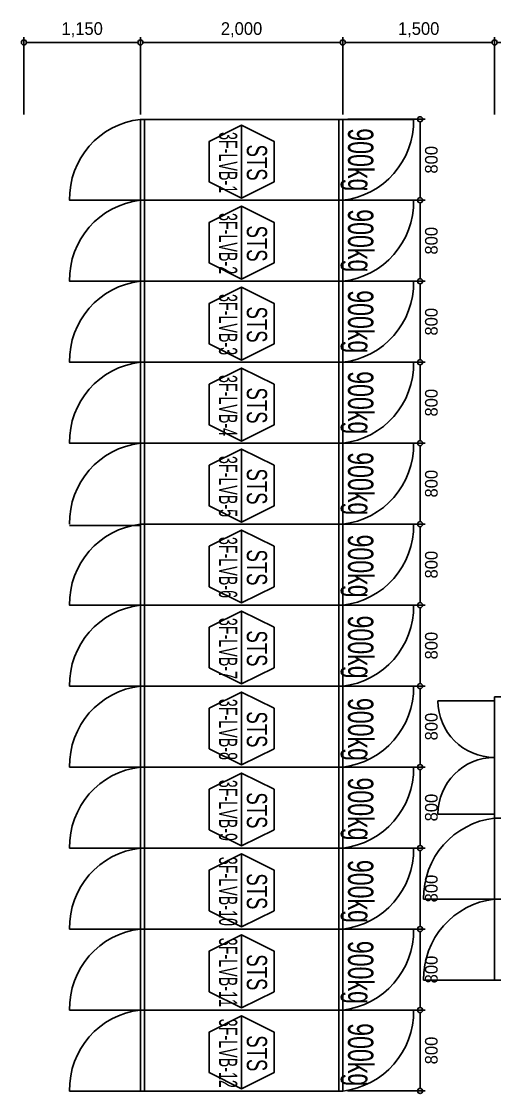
# Model space of a CAD drawing. Header units: millimetres. Extents: x 89978 to 501025, y -351975 to 837171.
# Drawn here: x 290575 to 295250, y 387487 to 398079 of the extents above; entities that cross this region are included whole.
import ezdxf
from ezdxf.enums import TextEntityAlignment as Align

# ---------------------------------------------------------------- set-up
doc = ezdxf.new("R2010")
doc.units = ezdxf.units.MM
doc.header["$LTSCALE"] = 150
doc.layers.get('Defpoints').update_dxf_attribs({"color": 150})
for name, color, linetype in [('------00 Switch Gear', 3, 'Continuous'), ('------00 Switch Gear_Number', 1, 'Continuous'), ('-----36 Dimension', 1, 'Continuous'), ('20251030_전기하중검토', 241, 'Continuous')]:
    doc.layers.add(name, color=color, linetype=linetype)
doc.styles.add('ELEC', font='')
doc.styles.get('ELEC').set_extended_font_data('Dotum')
doc.dimstyles.new('ELEC', dxfattribs={"dimscale": 100, "dimtxt": 2, "dimasz": 1, "dimexe": 2, "dimexo": 1, "dimgap": 1, "dimtad": 1, "dimdec": 0, "dimrnd": 0.25, "dimzin": 9, "dimdsep": 32, "dimlunit": 6, "dimtxsty": 'ELEC', "dimblk": 'Z_DOT', "dimcen": 3, "dimclrd": 7, "dimclre": 7, "dimclrt": 3, "dimadec": 0, "dimazin": 0, "dimtfac": 1, "dimtdec": 0, "dimtix": 1, "dimtmove": 2, "dimatfit": 1, "dimfxl": 1, "dimarcsym": 0})

# ---------------------------------------------------------------- blocks, each defined once
blk = doc.blocks.new('_DOTBLANK')
at = {"color": 0, "linetype": 'ByBlock'}
blk.add_line((-0.5, 0), (-1, 0), dxfattribs=at)
blk.add_circle((0, 0), 0.5, dxfattribs=at)
blk = doc.blocks.new('*D178')
at = {"layer": '-----36 Dimension', "color": 0, "lineweight": -2, "transparency": 16777216}
for p, q in [((291750, 397158), (291750, 397922)), ((293700, 397872), (291800, 397872)), ((293750, 397162), (293750, 397922))]:
    blk.add_line(p, q, dxfattribs=at)
at = {"layer": 'Defpoints', "color": 0, "transparency": 16777216}
for p in [(291750, 397872), (291750, 397108), (293750, 397112)]:
    blk.add_point(p, dxfattribs=at)
at = {"layer": '-----36 Dimension', "color": 0, "lineweight": -2, "transparency": 16777216, "xscale": 50, "yscale": 50, "zscale": 50, "rotation": 180}
blk.add_blockref('_DOTBLANK', (291750, 397872), dxfattribs=at)
at = {"layer": '-----36 Dimension', "color": 0, "lineweight": -2, "transparency": 16777216, "xscale": 50, "yscale": 50, "zscale": 50}
blk.add_blockref('_DOTBLANK', (293750, 397872), dxfattribs=at)
at = {"layer": '-----36 Dimension', "color": 0, "transparency": 16777216, "insert": (292750, 397997), "char_height": 125, "attachment_point": 5, "style": 'ELEC'}
blk.add_mtext('2,000', dxfattribs=at)
blk = doc.blocks.new('Z_DOT')
for p, q in [((-2, 0), (2, 0)), ((0, -2), (0, 2))]:
    blk.add_line(p, q)
for radius in [2.5, 1.25]:
    blk.add_circle((0, 0), radius)
blk = doc.blocks.new('*D218')
at = {"layer": '-----36 Dimension', "color": 0, "lineweight": -2, "transparency": 16777216}
for p, q in [((293800, 397112), (294564, 397112)), ((294514, 396362), (294514, 397062)), ((293798, 396312), (294564, 396312))]:
    blk.add_line(p, q, dxfattribs=at)
at = {"layer": 'Defpoints', "color": 0, "transparency": 16777216}
for p in [(293750, 397112, 0), (294514, 397112), (293748, 396312, 0)]:
    blk.add_point(p, dxfattribs=at)
at = {"layer": '-----36 Dimension', "color": 0, "lineweight": -2, "transparency": 16777216, "xscale": 50, "yscale": 50, "zscale": 50}
for p, rotation in [((294514, 397112), 90), ((294514, 396312), 270)]:
    blk.add_blockref('_DOTBLANK', p, dxfattribs=dict(at, rotation=rotation))
at = {"layer": '-----36 Dimension', "color": 0, "transparency": 16777216, "insert": (294626, 396712), "char_height": 125, "attachment_point": 5, "rotation": 90, "style": 'ELEC'}
blk.add_mtext('800', dxfattribs=at)
blk = doc.blocks.new('*D219')
at = {"layer": '-----36 Dimension', "color": 0, "lineweight": -2, "transparency": 16777216}
for p, q in [((293800, 396312), (294564, 396312)), ((294514, 395562), (294514, 396262)), ((293798, 395512), (294564, 395512))]:
    blk.add_line(p, q, dxfattribs=at)
at = {"layer": 'Defpoints', "color": 0, "transparency": 16777216}
for p in [(293750, 396312, 0), (294514, 396312), (293748, 395512, 0)]:
    blk.add_point(p, dxfattribs=at)
at = {"layer": '-----36 Dimension', "color": 0, "lineweight": -2, "transparency": 16777216, "xscale": 50, "yscale": 50, "zscale": 50}
for p, rotation in [((294514, 396312), 90), ((294514, 395512), 270)]:
    blk.add_blockref('_DOTBLANK', p, dxfattribs=dict(at, rotation=rotation))
at = {"layer": '-----36 Dimension', "color": 0, "transparency": 16777216, "insert": (294626, 395912), "char_height": 125, "attachment_point": 5, "rotation": 90, "style": 'ELEC'}
blk.add_mtext('800', dxfattribs=at)
blk = doc.blocks.new('*D220')
at = {"layer": '-----36 Dimension', "color": 0, "lineweight": -2, "transparency": 16777216}
for p, q in [((293800, 395512), (294564, 395512)), ((294514, 394762), (294514, 395462)), ((293798, 394712), (294564, 394712))]:
    blk.add_line(p, q, dxfattribs=at)
at = {"layer": 'Defpoints', "color": 0, "transparency": 16777216}
for p in [(293750, 395512, 0), (294514, 395512), (293748, 394712, 0)]:
    blk.add_point(p, dxfattribs=at)
at = {"layer": '-----36 Dimension', "color": 0, "lineweight": -2, "transparency": 16777216, "xscale": 50, "yscale": 50, "zscale": 50}
for p, rotation in [((294514, 395512), 90), ((294514, 394712), 270)]:
    blk.add_blockref('_DOTBLANK', p, dxfattribs=dict(at, rotation=rotation))
at = {"layer": '-----36 Dimension', "color": 0, "transparency": 16777216, "insert": (294626, 395112), "char_height": 125, "attachment_point": 5, "rotation": 90, "style": 'ELEC'}
blk.add_mtext('800', dxfattribs=at)
blk = doc.blocks.new('*D221')
at = {"layer": '-----36 Dimension', "color": 0, "lineweight": -2, "transparency": 16777216}
for p, q in [((293800, 394712), (294564, 394712)), ((294514, 393962), (294514, 394662)), ((293798, 393912), (294564, 393912))]:
    blk.add_line(p, q, dxfattribs=at)
at = {"layer": 'Defpoints', "color": 0, "transparency": 16777216}
for p in [(293750, 394712, 0), (294514, 394712), (293748, 393912, 0)]:
    blk.add_point(p, dxfattribs=at)
at = {"layer": '-----36 Dimension', "color": 0, "lineweight": -2, "transparency": 16777216, "xscale": 50, "yscale": 50, "zscale": 50}
for p, rotation in [((294514, 394712), 90), ((294514, 393912), 270)]:
    blk.add_blockref('_DOTBLANK', p, dxfattribs=dict(at, rotation=rotation))
at = {"layer": '-----36 Dimension', "color": 0, "transparency": 16777216, "insert": (294626, 394312), "char_height": 125, "attachment_point": 5, "rotation": 90, "style": 'ELEC'}
blk.add_mtext('800', dxfattribs=at)
blk = doc.blocks.new('*D222')
at = {"layer": '-----36 Dimension', "color": 0, "lineweight": -2, "transparency": 16777216}
for p, q in [((293800, 393912), (294564, 393912)), ((294514, 393162), (294514, 393862)), ((293798, 393112), (294564, 393112))]:
    blk.add_line(p, q, dxfattribs=at)
at = {"layer": 'Defpoints', "color": 0, "transparency": 16777216}
for p in [(293750, 393912, 0), (294514, 393912), (293748, 393112, 0)]:
    blk.add_point(p, dxfattribs=at)
at = {"layer": '-----36 Dimension', "color": 0, "lineweight": -2, "transparency": 16777216, "xscale": 50, "yscale": 50, "zscale": 50}
for p, rotation in [((294514, 393912), 90), ((294514, 393112), 270)]:
    blk.add_blockref('_DOTBLANK', p, dxfattribs=dict(at, rotation=rotation))
at = {"layer": '-----36 Dimension', "color": 0, "transparency": 16777216, "insert": (294626, 393512), "char_height": 125, "attachment_point": 5, "rotation": 90, "style": 'ELEC'}
blk.add_mtext('800', dxfattribs=at)
blk = doc.blocks.new('*D223')
at = {"layer": '-----36 Dimension', "color": 0, "lineweight": -2, "transparency": 16777216}
for p, q in [((293800, 393112), (294564, 393112)), ((294514, 392362), (294514, 393062)), ((293798, 392312), (294564, 392312))]:
    blk.add_line(p, q, dxfattribs=at)
at = {"layer": 'Defpoints', "color": 0, "transparency": 16777216}
for p in [(293750, 393112, 0), (294514, 393112), (293748, 392312, 0)]:
    blk.add_point(p, dxfattribs=at)
at = {"layer": '-----36 Dimension', "color": 0, "lineweight": -2, "transparency": 16777216, "xscale": 50, "yscale": 50, "zscale": 50}
for p, rotation in [((294514, 393112), 90), ((294514, 392312), 270)]:
    blk.add_blockref('_DOTBLANK', p, dxfattribs=dict(at, rotation=rotation))
at = {"layer": '-----36 Dimension', "color": 0, "transparency": 16777216, "insert": (294626, 392712), "char_height": 125, "attachment_point": 5, "rotation": 90, "style": 'ELEC'}
blk.add_mtext('800', dxfattribs=at)
blk = doc.blocks.new('*D224')
at = {"layer": '-----36 Dimension', "color": 0, "lineweight": -2, "transparency": 16777216}
for p, q in [((293800, 392312, 0), (294564, 392312, 0)), ((294514, 391562, 0), (294514, 392262, 0)), ((293798, 391512, 0), (294564, 391512, 0))]:
    blk.add_line(p, q, dxfattribs=at)
at = {"layer": 'Defpoints', "color": 0, "transparency": 16777216}
for p in [(293750, 392312, 0), (294514, 392312, 0), (293748, 391512, 0)]:
    blk.add_point(p, dxfattribs=at)
at = {"layer": '-----36 Dimension', "color": 0, "lineweight": -2, "transparency": 16777216, "xscale": 50, "yscale": 50, "zscale": 50}
for p, rotation in [((294514, 392312, 0), 90), ((294514, 391512, 0), 270)]:
    blk.add_blockref('_DOTBLANK', p, dxfattribs=dict(at, rotation=rotation))
at = {"layer": '-----36 Dimension', "color": 0, "transparency": 16777216, "insert": (294626, 391912, 0), "char_height": 125, "attachment_point": 5, "rotation": 90, "style": 'ELEC'}
blk.add_mtext('800', dxfattribs=at)
blk = doc.blocks.new('*D225')
at = {"layer": '-----36 Dimension', "color": 0, "lineweight": -2, "transparency": 16777216}
for p, q in [((293800, 391512, 0), (294564, 391512, 0)), ((294514, 390762, 0), (294514, 391462, 0)), ((293798, 390712, 0), (294564, 390712, 0))]:
    blk.add_line(p, q, dxfattribs=at)
at = {"layer": 'Defpoints', "color": 0, "transparency": 16777216}
for p in [(293750, 391512, 0), (294514, 391512, 0), (293748, 390712, 0)]:
    blk.add_point(p, dxfattribs=at)
at = {"layer": '-----36 Dimension', "color": 0, "lineweight": -2, "transparency": 16777216, "xscale": 50, "yscale": 50, "zscale": 50}
for p, rotation in [((294514, 391512, 0), 90), ((294514, 390712, 0), 270)]:
    blk.add_blockref('_DOTBLANK', p, dxfattribs=dict(at, rotation=rotation))
at = {"layer": '-----36 Dimension', "color": 0, "transparency": 16777216, "insert": (294626, 391112, 0), "char_height": 125, "attachment_point": 5, "rotation": 90, "style": 'ELEC'}
blk.add_mtext('800', dxfattribs=at)
blk = doc.blocks.new('*D190')
at = {"layer": '-----36 Dimension', "color": 0, "lineweight": -2, "transparency": 16777216}
for p, q in [((293800, 390712, 0), (294564, 390712, 0)), ((294514, 389962, 0), (294514, 390662, 0)), ((293798, 389912, 0), (294564, 389912, 0))]:
    blk.add_line(p, q, dxfattribs=at)
at = {"layer": 'Defpoints', "color": 0, "transparency": 16777216}
for p in [(293750, 390712, 0), (294514, 390712, 0), (293748, 389912, 0)]:
    blk.add_point(p, dxfattribs=at)
at = {"layer": '-----36 Dimension', "color": 0, "lineweight": -2, "transparency": 16777216, "xscale": 50, "yscale": 50, "zscale": 50}
for p, rotation in [((294514, 390712, 0), 90), ((294514, 389912, 0), 270)]:
    blk.add_blockref('_DOTBLANK', p, dxfattribs=dict(at, rotation=rotation))
at = {"layer": '-----36 Dimension', "color": 0, "transparency": 16777216, "insert": (294626, 390312, 0), "char_height": 125, "attachment_point": 5, "rotation": 90, "style": 'ELEC'}
blk.add_mtext('800', dxfattribs=at)
blk = doc.blocks.new('*D191')
at = {"layer": '-----36 Dimension', "color": 0, "lineweight": -2, "transparency": 16777216}
for p, q in [((293800, 389912, 0), (294564, 389912, 0)), ((294514, 389162, 0), (294514, 389862, 0)), ((293798, 389112, 0), (294564, 389112, 0))]:
    blk.add_line(p, q, dxfattribs=at)
at = {"layer": 'Defpoints', "color": 0, "transparency": 16777216}
for p in [(293750, 389912, 0), (294514, 389912, 0), (293748, 389112, 0)]:
    blk.add_point(p, dxfattribs=at)
at = {"layer": '-----36 Dimension', "color": 0, "lineweight": -2, "transparency": 16777216, "xscale": 50, "yscale": 50, "zscale": 50}
for p, rotation in [((294514, 389912, 0), 90), ((294514, 389112, 0), 270)]:
    blk.add_blockref('_DOTBLANK', p, dxfattribs=dict(at, rotation=rotation))
at = {"layer": '-----36 Dimension', "color": 0, "transparency": 16777216, "insert": (294626, 389512, 0), "char_height": 125, "attachment_point": 5, "rotation": 90, "style": 'ELEC'}
blk.add_mtext('800', dxfattribs=at)
blk = doc.blocks.new('*D192')
at = {"layer": '-----36 Dimension', "color": 0, "lineweight": -2, "transparency": 16777216}
for p, q in [((293800, 389112), (294564, 389112)), ((294514, 388362), (294514, 389062)), ((293798, 388312), (294564, 388312))]:
    blk.add_line(p, q, dxfattribs=at)
at = {"layer": 'Defpoints', "color": 0, "transparency": 16777216}
for p in [(293750, 389112, 0), (294514, 389112), (293748, 388312, 0)]:
    blk.add_point(p, dxfattribs=at)
at = {"layer": '-----36 Dimension', "color": 0, "lineweight": -2, "transparency": 16777216, "xscale": 50, "yscale": 50, "zscale": 50}
for p, rotation in [((294514, 389112), 90), ((294514, 388312), 270)]:
    blk.add_blockref('_DOTBLANK', p, dxfattribs=dict(at, rotation=rotation))
at = {"layer": '-----36 Dimension', "color": 0, "transparency": 16777216, "insert": (294626, 388712), "char_height": 125, "attachment_point": 5, "rotation": 90, "style": 'ELEC'}
blk.add_mtext('800', dxfattribs=at)
blk = doc.blocks.new('*D193')
at = {"layer": '-----36 Dimension', "color": 0, "lineweight": -2, "transparency": 16777216}
for p, q in [((293800, 388312), (294564, 388312)), ((294514, 387562), (294514, 388262)), ((293798, 387512), (294564, 387512))]:
    blk.add_line(p, q, dxfattribs=at)
at = {"layer": 'Defpoints', "color": 0, "transparency": 16777216}
for p in [(293750, 388312, 0), (294514, 388312), (293748, 387512, 0)]:
    blk.add_point(p, dxfattribs=at)
at = {"layer": '-----36 Dimension', "color": 0, "lineweight": -2, "transparency": 16777216, "xscale": 50, "yscale": 50, "zscale": 50}
for p, rotation in [((294514, 388312), 90), ((294514, 387512), 270)]:
    blk.add_blockref('_DOTBLANK', p, dxfattribs=dict(at, rotation=rotation))
at = {"layer": '-----36 Dimension', "color": 0, "transparency": 16777216, "insert": (294626, 387912), "char_height": 125, "attachment_point": 5, "rotation": 90, "style": 'ELEC'}
blk.add_mtext('800', dxfattribs=at)
blk = doc.blocks.new('*D207')
at = {"layer": '-----36 Dimension', "color": 0, "lineweight": -2, "transparency": 16777216}
for p, q in [((290600, 397158), (290600, 397922)), ((291700, 397872), (290650, 397872)), ((291750, 397162), (291750, 397922))]:
    blk.add_line(p, q, dxfattribs=at)
at = {"layer": 'Defpoints', "color": 0, "transparency": 16777216}
for p in [(290600, 397872), (290600, 397108, 0), (291750, 397112, 0)]:
    blk.add_point(p, dxfattribs=at)
at = {"layer": '-----36 Dimension', "color": 0, "lineweight": -2, "transparency": 16777216, "xscale": 50, "yscale": 50, "zscale": 50, "rotation": 180}
blk.add_blockref('_DOTBLANK', (290600, 397872), dxfattribs=at)
at = {"layer": '-----36 Dimension', "color": 0, "lineweight": -2, "transparency": 16777216, "xscale": 50, "yscale": 50, "zscale": 50}
blk.add_blockref('_DOTBLANK', (291750, 397872), dxfattribs=at)
at = {"layer": '-----36 Dimension', "color": 0, "transparency": 16777216, "insert": (291175, 397997), "char_height": 125, "attachment_point": 5, "style": 'ELEC'}
blk.add_mtext('1,150', dxfattribs=at)
blk = doc.blocks.new('*D208')
at = {"layer": '-----36 Dimension', "color": 0, "lineweight": -2, "transparency": 16777216}
for p, q in [((293750, 397158), (293750, 397922)), ((295200, 397872), (293800, 397872)), ((295250, 397162), (295250, 397922))]:
    blk.add_line(p, q, dxfattribs=at)
at = {"layer": 'Defpoints', "color": 0, "transparency": 16777216}
for p in [(293750, 397872), (293750, 397108), (295250, 397112)]:
    blk.add_point(p, dxfattribs=at)
at = {"layer": '-----36 Dimension', "color": 0, "lineweight": -2, "transparency": 16777216, "xscale": 50, "yscale": 50, "zscale": 50, "rotation": 180}
blk.add_blockref('_DOTBLANK', (293750, 397872), dxfattribs=at)
at = {"layer": '-----36 Dimension', "color": 0, "lineweight": -2, "transparency": 16777216, "xscale": 50, "yscale": 50, "zscale": 50}
blk.add_blockref('_DOTBLANK', (295250, 397872), dxfattribs=at)
at = {"layer": '-----36 Dimension', "color": 0, "transparency": 16777216, "insert": (294500, 397997), "char_height": 125, "attachment_point": 5, "style": 'ELEC'}
blk.add_mtext('1,500', dxfattribs=at)
blk = doc.blocks.new('*D217')
at = {"layer": '-----36 Dimension', "color": 0, "lineweight": -2, "transparency": 16777216}
for p, q in [((295250, 397158, 0), (295250, 397922, 0)), ((297200, 397872, 0), (295300, 397872, 0)), ((297250, 397162, 0), (297250, 397922, 0))]:
    blk.add_line(p, q, dxfattribs=at)
at = {"layer": 'Defpoints', "color": 0, "transparency": 16777216}
for p in [(295250, 397872, 0), (295250, 397108, 0), (297250, 397112, 0)]:
    blk.add_point(p, dxfattribs=at)
at = {"layer": '-----36 Dimension', "color": 0, "lineweight": -2, "transparency": 16777216, "xscale": 50, "yscale": 50, "zscale": 50, "rotation": 180}
blk.add_blockref('_DOTBLANK', (295250, 397872, 0), dxfattribs=at)
at = {"layer": '-----36 Dimension', "color": 0, "lineweight": -2, "transparency": 16777216, "xscale": 50, "yscale": 50, "zscale": 50}
blk.add_blockref('_DOTBLANK', (297250, 397872, 0), dxfattribs=at)
at = {"layer": '-----36 Dimension', "color": 0, "transparency": 16777216, "insert": (296250, 397997, 0), "char_height": 125, "attachment_point": 5, "style": 'ELEC'}
blk.add_mtext('2,000', dxfattribs=at)

msp = doc.modelspace()

# ---------------------------------------------------------------- linework, layer by layer
at = {"layer": '------00 Switch Gear'}
for p, q in [((291792, 396311.7, 0), (291792, 397111.7, 0)), ((293710, 396311.7, 0), (293710, 397111.7, 0)), ((291792, 395511.7, 0), (291792, 396311.7, 0)), ((293710, 395511.7, 0), (293710, 396311.7, 0)), ((291792, 394711.7, 0), (291792, 395511.7, 0)), ((293710, 394711.7, 0), (293710, 395511.7, 0)), ((291792, 393911.7, 0), (291792, 394711.7, 0)), ((293710, 393911.7, 0), (293710, 394711.7, 0)), ((291792, 393111.7, 0), (291792, 393911.7, 0)), ((293710, 393111.7, 0), (293710, 393911.7, 0)), ((291792, 392311.7, 0), (291792, 393111.7, 0)), ((293710, 392311.7, 0), (293710, 393111.7, 0)), ((291792, 391511.7, 0), (291792, 392311.7, 0)), ((293710, 391511.7, 0), (293710, 392311.7, 0)), ((291792, 390711.7, 0), (291792, 391511.7, 0)), ((293710, 390711.7, 0), (293710, 391511.7, 0)), ((294690, 391367.6, 0), (295250, 391367.6, 0)), ((291792.1, 389911.7, 0), (291792.1, 390711.7, 0)), ((293710.1, 389911.7, 0), (293710.1, 390711.7, 0)), ((294690, 390247.6, 0), (295250, 390247.6, 0)), ((291792.1, 389111.7, 0), (291792.1, 389911.7, 0)), ((293710.1, 389111.7, 0), (293710.1, 389911.7, 0)), ((294549, 389407.6, 0), (295249, 389407.6, 0)), ((291792.1, 388311.7, 0), (291792.1, 389111.7, 0)), ((293710.1, 388311.7, 0), (293710.1, 389111.7, 0)), ((294549, 388607.6, 0), (295249, 388607.6, 0)), ((291792.1, 387511.7, 0), (291792.1, 388311.7, 0)), ((293710.1, 387511.7, 0), (293710.1, 388311.7, 0))]:
    msp.add_line(p, q, dxfattribs=at)
at = {"layer": '------00 Switch Gear', "elevation": 0}
for points in [[(291750, 397111.7, 0.3857431), (291050, 396311.7), (291750, 396311.7)], [(293750, 396311.7, 0.3857431), (294450, 397111.7), (293750, 397111.7)], [(291750, 396311.7, 0.3857431), (291050, 395511.7), (291750, 395511.7)], [(293750, 395511.7, 0.3857431), (294450, 396311.7), (293750, 396311.7)], [(291750, 395511.7, 0.3857431), (291050, 394711.7), (291750, 394711.7)], [(293750, 394711.7, 0.3857431), (294450, 395511.7), (293750, 395511.7)], [(291750, 394711.7, 0.3857431), (291050, 393911.7), (291750, 393911.7)], [(293750, 393911.7, 0.3857431), (294450, 394711.7), (293750, 394711.7)], [(291750, 393911.7, 0.3857431), (291050, 393111.7)], [(293750, 393111.7, 0.3857431), (294450, 393911.7), (293750, 393911.7)], [(291750, 393111.7, 0.3857431), (291050, 392311.7), (291750, 392311.7)], [(293750, 392311.7, 0.3857431), (294450, 393111.7), (293750, 393111.7)], [(291750, 392311.7, 0.3857431), (291050, 391511.7), (291750, 391511.7)], [(293750, 391511.7, 0.3857431), (294450, 392311.7), (293750, 392311.7)], [(291750, 391511.7, 0.3857431), (291050, 390711.7), (291750, 390711.7)], [(293750, 390711.7, 0.3857431), (294450, 391511.7), (293750, 391511.7)], [(291750.1, 390711.7, 0.3857431), (291050.1, 389911.7), (291750.1, 389911.7)], [(293750.1, 389911.7, 0.3857431), (294450.1, 390711.7), (293750.1, 390711.7)], [(291750.1, 389911.7, 0.3857431), (291050.1, 389111.7), (291750.1, 389111.7)], [(293750.1, 389111.7, 0.3857431), (294450.1, 389911.7), (293750.1, 389911.7)], [(291750.1, 389111.7, 0.3857431), (291050.1, 388311.7), (291750.1, 388311.7)], [(293750.1, 388311.7, 0.3857431), (294450.1, 389111.7), (293750.1, 389111.7)], [(291750.1, 388311.7, 0.3857431), (291050.1, 387511.7), (291750.1, 387511.7)], [(293750.1, 387511.7, 0.3857431), (294450.1, 388311.7), (293750.1, 388311.7)]]:
    msp.add_lwpolyline(points, format="xyb", dxfattribs=at)
for points in [[(293750, 396311.7), (293750, 397111.7), (291750, 397111.7), (291750, 396311.7)], [(293750, 395511.7), (293750, 396311.7), (291750, 396311.7), (291750, 395511.7)], [(293750, 394711.7), (293750, 395511.7), (291750, 395511.7), (291750, 394711.7)], [(293750, 393911.7), (293750, 394711.7), (291750, 394711.7), (291750, 393911.7)], [(293750, 393111.7), (293750, 393911.7), (291750, 393911.7), (291750, 393111.7)], [(293750, 392311.7), (293750, 393111.7), (291750, 393111.7), (291750, 392311.7)], [(293750, 391511.7), (293750, 392311.7), (291750, 392311.7), (291750, 391511.7)], [(293750, 390711.7), (293750, 391511.7), (291750, 391511.7), (291750, 390711.7)], [(295250, 391407.6), (295250, 390207.6), (297250, 390207.6), (297250, 391407.6)], [(293750.1, 389911.7), (293750.1, 390711.7), (291750.1, 390711.7), (291750.1, 389911.7)], [(297251, 389407.6), (297251, 390207.6), (295249, 390207.6), (295249, 389407.6)], [(293750.1, 389111.7), (293750.1, 389911.7), (291750.1, 389911.7), (291750.1, 389111.7)], [(297251, 388607.6), (297251, 389407.6), (295249, 389407.6), (295249, 388607.6)], [(293750.1, 388311.7), (293750.1, 389111.7), (291750.1, 389111.7), (291750.1, 388311.7)], [(293750.1, 387511.7), (293750.1, 388311.7), (291750.1, 388311.7), (291750.1, 387511.7)]]:
    msp.add_lwpolyline(points, close=True, dxfattribs=at)
msp.add_lwpolyline([(291050, 393097.8), (291750, 393097.8)], dxfattribs=at)
at = {"layer": '------00 Switch Gear'}
for centre, radius, start, end in [((295250, 391367.6, 0), 560, 180, 270), ((295250, 390247.6, 0), 560, 90, 180), ((295340.3, 389421.5, 0), 791.5, 96.62652, 181.00162), ((295340.3, 388621.5, 0), 791.5, 96.62652, 181.00162)]:
    msp.add_arc(centre, radius, start, end, dxfattribs=at)
at = {"layer": '------00 Switch Gear_Number', "elevation": 0}
for points in [[(292751, 396333.5), (292751, 397053.5), (293071, 396893.8), (293071, 396493.1), (292751, 396333.5), (292431, 396493.1), (292431, 396893.8), (292751, 397053.5)], [(292751, 395533.5), (292751, 396253.5), (293071, 396093.8), (293071, 395693.1), (292751, 395533.5), (292431, 395693.1), (292431, 396093.8), (292751, 396253.5)], [(292751, 394733.5), (292751, 395453.5), (293071, 395293.8), (293071, 394893.1), (292751, 394733.5), (292431, 394893.1), (292431, 395293.8), (292751, 395453.5)], [(292751, 393933.5), (292751, 394653.5), (293071, 394493.8), (293071, 394093.1), (292751, 393933.5), (292431, 394093.1), (292431, 394493.8), (292751, 394653.5)], [(292751, 393133.5), (292751, 393853.5), (293071, 393693.8), (293071, 393293.1), (292751, 393133.5), (292431, 393293.1), (292431, 393693.8), (292751, 393853.5)], [(292751, 392333.5), (292751, 393053.5), (293071, 392893.8), (293071, 392493.1), (292751, 392333.5), (292431, 392493.1), (292431, 392893.8), (292751, 393053.5)], [(292751, 391533.5), (292751, 392253.5), (293071, 392093.8), (293071, 391693.1), (292751, 391533.5), (292431, 391693.1), (292431, 392093.8), (292751, 392253.5)], [(292751, 390733.5), (292751, 391453.5), (293071, 391293.8), (293071, 390893.1), (292751, 390733.5), (292431, 390893.1), (292431, 391293.8), (292751, 391453.5)], [(292751.1, 389933.5), (292751.1, 390653.5), (293071.1, 390493.8), (293071.1, 390093.1), (292751.1, 389933.5), (292431.1, 390093.1), (292431.1, 390493.8), (292751.1, 390653.5)], [(292751.1, 389133.5), (292751.1, 389853.5), (293071.1, 389693.8), (293071.1, 389293.1), (292751.1, 389133.5), (292431.1, 389293.1), (292431.1, 389693.8), (292751.1, 389853.5)], [(292751.1, 388333.5), (292751.1, 389053.5), (293071.1, 388893.8), (293071.1, 388493.1), (292751.1, 388333.5), (292431.1, 388493.1), (292431.1, 388893.8), (292751.1, 389053.5)], [(292751.1, 387533.5), (292751.1, 388253.5), (293071.1, 388093.8), (293071.1, 387693.1), (292751.1, 387533.5), (292431.1, 387693.1), (292431.1, 388093.8), (292751.1, 388253.5)]]:
    msp.add_lwpolyline(points, dxfattribs=at)

# ---------------------------------------------------------------- texts
at = {"layer": '------00 Switch Gear_Number', "color": 0, "style": 'ELEC'}
for s, height, width, p in [('3F-LVB-1', 180, 0.6, (292617.6, 396684.3, 0)), ('STS', 200, 0.7, (292902.2, 396684.3, 0)), ('3F-LVB-2', 180, 0.6, (292617.6, 395884.3, 0)), ('STS', 200, 0.7, (292902.2, 395884.3, 0)), ('3F-LVB-3', 180, 0.6, (292617.6, 395084.3, 0)), ('STS', 200, 0.7, (292902.2, 395084.3, 0)), ('3F-LVB-4', 180, 0.6, (292617.6, 394284.3, 0)), ('STS', 200, 0.7, (292902.2, 394284.3, 0)), ('3F-LVB-5', 180, 0.6, (292617.6, 393484.3, 0)), ('STS', 200, 0.7, (292902.2, 393484.3, 0)), ('3F-LVB-6', 180, 0.6, (292617.6, 392684.3, 0)), ('STS', 200, 0.7, (292902.2, 392684.3, 0)), ('3F-LVB-7', 180, 0.6, (292617.6, 391884.3, 0)), ('STS', 200, 0.7, (292902.2, 391884.3, 0)), ('3F-LVB-8', 180, 0.6, (292617.6, 391084.3, 0)), ('STS', 200, 0.7, (292902.2, 391084.3, 0)), ('3F-LVB-9', 180, 0.6, (292617.7, 390284.3, 0)), ('STS', 200, 0.7, (292902.3, 390284.3, 0)), ('3F-LVB-10', 180, 0.6, (292617.7, 389484.3, 0)), ('STS', 200, 0.7, (292902.3, 389484.3, 0)), ('3F-LVB-11', 180, 0.6, (292617.7, 388684.3, 0)), ('STS', 200, 0.7, (292902.3, 388684.3, 0)), ('3F-LVB-12', 180, 0.6, (292617.7, 387884.3, 0)), ('STS', 200, 0.7, (292902.3, 387884.3, 0))]:
    msp.add_text(s, height=height, rotation=270, dxfattribs=dict(at, width=width)).set_placement(p, align=Align.MIDDLE_CENTER)
at = {"layer": '20251030_전기하중검토', "style": 'ELEC', "width": 0.7}
for p in [(293896, 396711.7, 0), (293896, 395911.7, 0), (293896, 395111.7, 0), (293896, 394311.7, 0), (293896, 393511.7, 0), (293896, 392697.8, 0), (293896, 391897.8, 0), (293896, 391084, 0), (293896, 390297.8, 0), (293896, 389484, 0), (293896, 388684, 0), (293896, 387870.2, 0)]:
    msp.add_text('900kg', height=250, rotation=270, dxfattribs=at).set_placement(p, align=Align.MIDDLE)

# ---------------------------------------------------------------- dimensions: what is measured, and where the dimension line sits
at = {"layer": '-----36 Dimension'}
for base, p1, p2, picture, middle in [((290600, 397872.2, 0), (291750, 397111.7, 0), (290600, 397108.5), '*D207', (291175, 397996.9, 0)), ((291750, 397872.2, 0), (293750, 397111.7, 0), (291750, 397108.5, 0), '*D178', (292750, 397996.9, 0)), ((293750, 397872.2, 0), (295250, 397111.7, 0), (293750, 397108.5, 0), '*D208', (294500, 397996.9, 0)), ((295250, 397872.2, 0), (297250, 397111.7, 0), (295250, 397108.5, 0), '*D217', (296250, 397996.9, 0))]:
    dim = msp.add_linear_dim(base=base, p1=p1, p2=p2, dimstyle='ELEC', override={"dimscale": 50, "dimtxt": 2.5, "dimexe": 1, "dimtad": 2, "dimtxsty": 'ELEC', "dimblk1": 'DOTBLANK', "dimblk2": 'DOTBLANK', "dimsah": 1, "dimclrd": 0, "dimclre": 0, "dimclrt": 0}, dxfattribs=at)
    dim.commit()
    dim.dimension.update_dxf_attribs({"geometry": picture, "text_midpoint": middle})
for base, p1, p2, picture, middle in [((294513.7, 397111.7, 0), (293748.4, 396311.7, 0), (293750, 397111.7, 0), '*D218', (294626.3, 396711.7, 0)), ((294513.7, 396311.7, 0), (293748.4, 395511.7, 0), (293750, 396311.7, 0), '*D219', (294626.3, 395911.7, 0)), ((294513.7, 395511.7, 0), (293748.4, 394711.7, 0), (293750, 395511.7, 0), '*D220', (294626.3, 395111.7, 0)), ((294513.7, 394711.7, 0), (293748.4, 393911.7, 0), (293750, 394711.7, 0), '*D221', (294626.3, 394311.7, 0)), ((294513.7, 393911.7, 0), (293748.4, 393111.7, 0), (293750, 393911.7, 0), '*D222', (294626.3, 393511.7, 0)), ((294513.7, 393111.7, 0), (293748.4, 392311.7, 0), (293750, 393111.7, 0), '*D223', (294626.3, 392711.7, 0)), ((294513.7, 392311.7, 0), (293748.4, 391511.7, 0), (293750, 392311.7, 0), '*D224', (294626.3, 391911.7, 0)), ((294513.7, 391511.7, 0), (293748.4, 390711.7, 0), (293750, 391511.7, 0), '*D225', (294626.3, 391111.7, 0)), ((294513.7, 390711.7, 0), (293748.4, 389911.7, 0), (293750, 390711.7, 0), '*D190', (294626.3, 390311.7, 0)), ((294513.7, 389911.7, 0), (293748.4, 389111.7, 0), (293750, 389911.7, 0), '*D191', (294626.3, 389511.7, 0)), ((294513.7, 389111.7, 0), (293748.4, 388311.7, 0), (293750, 389111.7, 0), '*D192', (294626.3, 388711.7, 0)), ((294513.7, 388311.7, 0), (293748.4, 387511.7, 0), (293750, 388311.7, 0), '*D193', (294626.3, 387911.7, 0))]:
    dim = msp.add_linear_dim(base=base, p1=p1, p2=p2, angle=270, dimstyle='ELEC', override={"dimscale": 50, "dimtxt": 2.5, "dimexe": 1, "dimtad": 2, "dimtxsty": 'ELEC', "dimblk1": 'DOTBLANK', "dimblk2": 'DOTBLANK', "dimsah": 1, "dimclrd": 0, "dimclre": 0, "dimclrt": 0}, dxfattribs=at)
    dim.commit()
    dim.dimension.update_dxf_attribs({"geometry": picture, "text_midpoint": middle})

doc.saveas('drawing.dxf')
